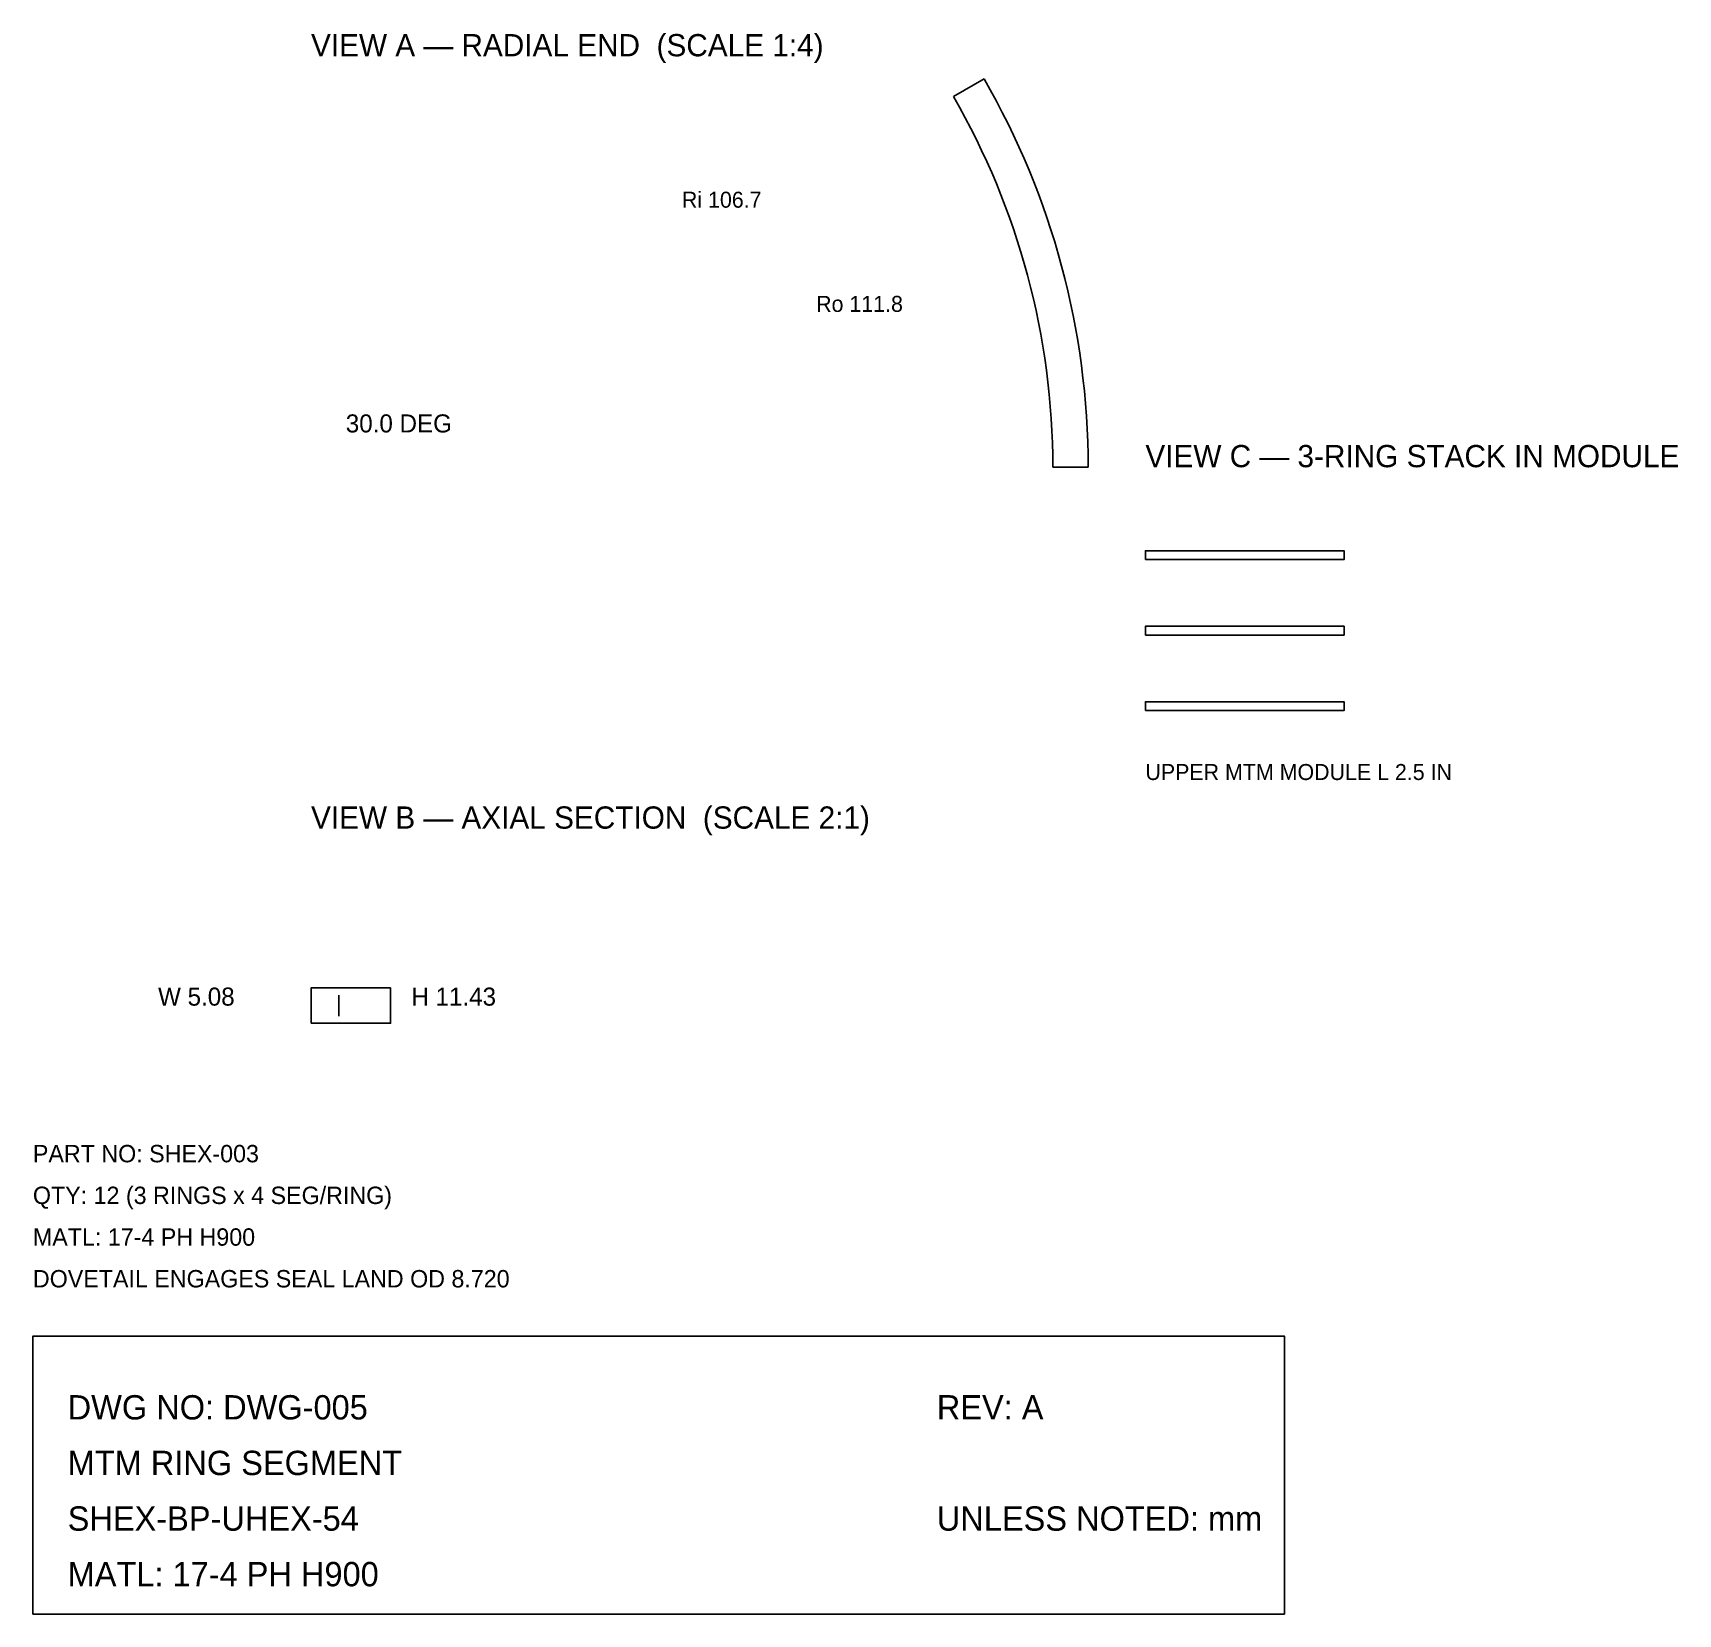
# Model space of a CAD drawing. Header units: millimetres. Extents: x 10 to 247, y 10 to 237.
import ezdxf

# ---------------------------------------------------------------- set-up
doc = ezdxf.new("R2010")
doc.units = ezdxf.units.MM
for name, color, linetype in [('DIM', 3, 'Continuous'), ('HIDDEN', 8, 'Continuous'), ('OUTLINE', 7, 'Continuous'), ('TEXT', 2, 'Continuous')]:
    doc.layers.add(name, color=color, linetype=linetype)

msp = doc.modelspace()

# ---------------------------------------------------------------- linework, layer by layer
at = {"layer": 'HIDDEN'}
msp.add_line((54.0005, 96.016), (54.0005, 99.064), dxfattribs=at)
at = {"layer": 'OUTLINE'}
for p, q in [((142.3876, 228.34), (146.787, 230.88)), ((156.68, 175), (161.76, 175))]:
    msp.add_line(p, q, dxfattribs=at)
for points in [[(170, 161.717), (198.575, 161.717), (198.575, 162.987), (170, 162.987), (170, 161.717)], [(170, 150.8585), (198.575, 150.8585), (198.575, 152.1285), (170, 152.1285), (170, 150.8585)], [(170, 140), (198.575, 140), (198.575, 141.27), (170, 141.27), (170, 140)], [(50, 95), (61.43, 95), (61.43, 100.08), (50, 100.08), (50, 95)], [(10, 10), (190, 10), (190, 50), (10, 50), (10, 10)]]:
    msp.add_lwpolyline(points, dxfattribs=at)
for radius in [111.76, 106.68]:
    msp.add_arc((50, 175), radius, 0, 30, dxfattribs=at)

# ---------------------------------------------------------------- texts
at = {"layer": 'DIM'}
for s, height, p in [('Ri 106.7', 2.3, (103.34, 212.338)), ('Ro 111.8', 2.3, (122.644, 197.352)), ('30.0 DEG', 2.6, (55, 180)), ('UPPER MTM MODULE L 2.5 IN', 2.3, (170, 130)), ('W 5.08', 2.6, (28, 97.54)), ('H 11.43', 2.6, (64.43, 97.54))]:
    msp.add_text(s, height=height, dxfattribs=at).set_placement(p)
at = {"layer": 'TEXT'}
for s, height, p in [('VIEW A — RADIAL END  (SCALE 1:4)', 3.2, (50, 234.116)), ('VIEW C — 3-RING STACK IN MODULE', 3.2, (170, 175)), ('VIEW B — AXIAL SECTION  (SCALE 2:1)', 3.2, (50, 123)), ('PART NO: SHEX-003', 2.5, (10, 75)), ('QTY: 12 (3 RINGS x 4 SEG/RING)', 2.5, (10, 69)), ('MATL: 17-4 PH H900', 2.5, (10, 63)), ('DOVETAIL ENGAGES SEAL LAND OD 8.720', 2.5, (10, 57)), ('DWG NO: DWG-005', 3.5, (15, 38)), ('REV: A', 3.5, (140, 38)), ('MTM RING SEGMENT', 3.5, (15, 30)), ('SHEX-BP-UHEX-54', 3.5, (15, 22)), ('UNLESS NOTED: mm', 3.5, (140, 22)), ('MATL: 17-4 PH H900', 3.5, (15, 14))]:
    msp.add_text(s, height=height, dxfattribs=at).set_placement(p)

doc.saveas('drawing.dxf')
